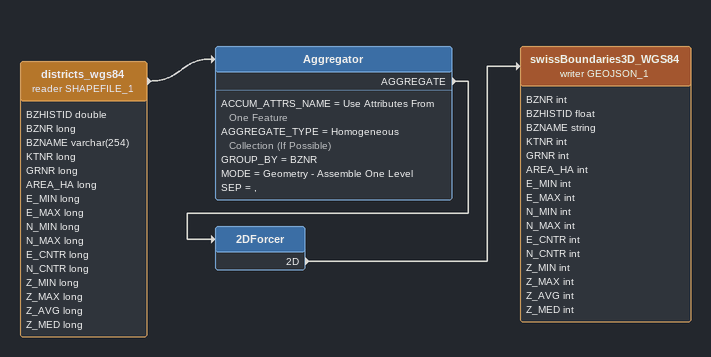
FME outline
districts_wgs84 (reader SHAPEFILE_1)
    attributes: BZHISTID double, BZNR long, BZNAME varchar(254), KTNR long, GRNR long, AREA_HA long, E_MIN long, E_MAX long, N_MIN long, N_MAX long, E_CNTR long, N_CNTR long, Z_MIN long, Z_MAX long, Z_AVG long, Z_MED long
    -> Aggregator
Aggregator
    ACCUM_ATTRS_NAME = Use Attributes From One Feature
    AGGREGATE_TYPE = Homogeneous Collection (If Possible)
    GROUP_BY = BZNR
    MODE = Geometry - Assemble One Level
    SEP = ,
    AGGREGATE -> 2DForcer
2DForcer
    2D -> swissBoundaries3D_WGS84 (writer GEOJSON_1)
swissBoundaries3D_WGS84 (writer GEOJSON_1)
    attributes: BZNR int, BZHISTID float, BZNAME string, KTNR int, GRNR int, AREA_HA int, E_MIN int, E_MAX int, N_MIN int, N_MAX int, E_CNTR int, N_CNTR int, Z_MIN int, Z_MAX int, Z_AVG int, Z_MED int
